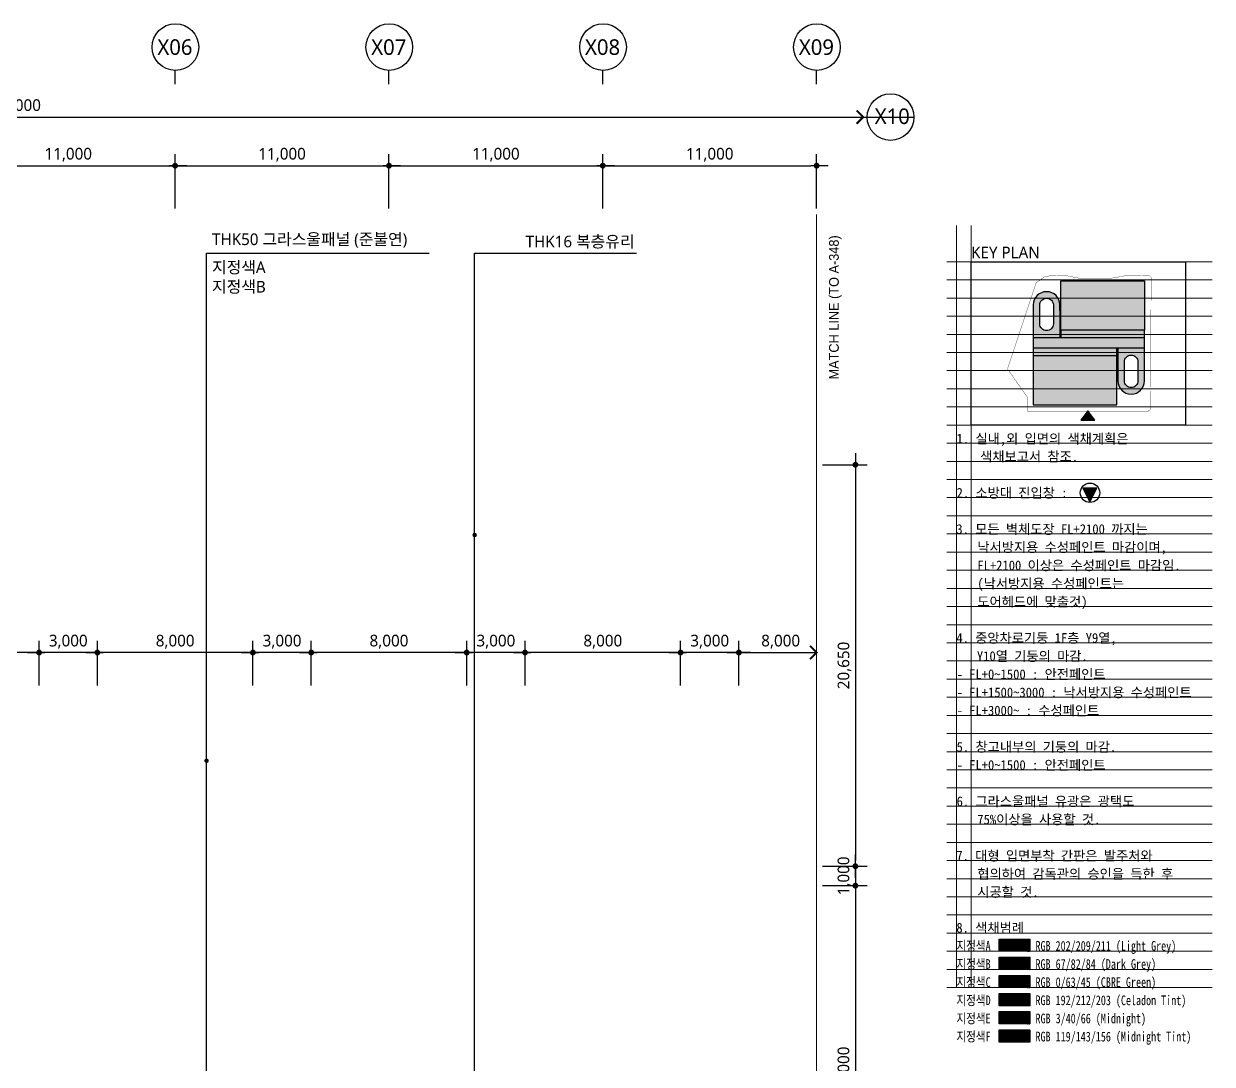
# Model space of a CAD drawing. Header units: millimetres. Extents: x 4937160 to 6265723, y 243853 to 348825.
# Drawn here: x 6036585 to 6097723, y 295308 to 348825 of the extents above; entities that cross this region are included whole.
import ezdxf
from ezdxf.enums import TextEntityAlignment as Align

# ---------------------------------------------------------------- set-up
doc = ezdxf.new("R2010")
doc.units = ezdxf.units.MM
doc.linetypes.add('DASHDOTX2', pattern=[2, 1, -0.5, 0, -0.5])
doc.linetypes.add('PHANTOM', pattern=[63.5, 31.75, -6.35, 6.35, -6.35, 6.35, -6.35])
doc.layers.get('0').update_dxf_attribs({"linetype": 'CONTINUOUS'})
for name, color, linetype in [('8', 8, 'CONTINUOUS'), ('AA-MARK', 1, 'CONTINUOUS'), ('AA-TEX-3', 3, 'CONTINUOUS'), ('DIM', 7, 'CONTINUOUS'), ('색상', 7, 'CONTINUOUS'), ('입면색상', 7, 'CONTINUOUS')]:
    doc.layers.add(name, color=color, linetype=linetype)
for name, color, linetype, lineweight in [('A-AXIS-BUBL', 7, 'CONTINUOUS', 25), ('A-BOND-LIN1', 4, 'DASHDOTX2', 25), ('A-MKXS-TEXT2', 7, 'CONTINUOUS', 25), ('A-XXXX-SYMB', 7, 'CONTINUOUS', 25), ('A-XXXX-TXT1', 3, 'CONTINUOUS', 25), ('A-XXXX-TXT2', 3, 'CONTINUOUS', 25)]:
    doc.layers.add(name, color=color, linetype=linetype, lineweight=lineweight)
doc.layers.add('A-XXXX-NPLT', color=144, linetype='CONTINUOUS', lineweight=15, plot=False)
doc.styles.add('HY울릉도L', font='')
doc.styles.add('돋움', font='')
doc.styles.add('돋움체', font='')
doc.styles.add('맑은고딕', font='malgun.ttf')
doc.styles.get('HY울릉도L').set_extended_font_data('HYwulM')
doc.styles.get('돋움').set_extended_font_data('Dotum')
doc.styles.get('돋움체').set_extended_font_data('DotumChe')
doc.dimstyles.new('CDIM', dxfattribs={"dimtxt": 3, "dimasz": 1.5, "dimexe": 2, "dimexo": 1, "dimgap": 1, "dimtad": 1, "dimdec": 0, "dimrnd": 0.5, "dimzin": 0, "dimdsep": 32, "dimlunit": 6, "dimtxsty": 'HY울릉도L', "dimblk1": '_CIDOT', "dimblk2": '_CIDOT', "dimsah": 1, "dimcen": 5.5, "dimclrd": 2, "dimclre": 2, "dimclrt": 7, "dimadec": 0, "dimazin": 0, "dimtfac": 1, "dimtdec": 0, "dimtix": 1, "dimtmove": 2, "dimatfit": 1, "dimldrblk": '_CIDOT', "dimfxl": 1, "dimtolj": 1, "dimtzin": 0, "dimlwd": -1, "dimarcsym": 0})

# ---------------------------------------------------------------- blocks, each defined once
blk = doc.blocks.new('_CIDOT')
at = {"color": 0, "linetype": 'ByBlock'}
blk.add_line((2, 0), (-1, 0), dxfattribs=at)
at = {"color": 0, "linetype": 'ByBlock', "const_width": 0.5}
blk.add_lwpolyline([(-0.25, 0, 1), (0.25, 0, 1)], format="xyb", close=True, dxfattribs=at)
blk = doc.blocks.new('*D1062')
at = {"layer": 'DIM', "lineweight": -2, "transparency": 16777216}
for p, q in [((6033373, 339325), (6033373, 342125)), ((6044373, 339325), (6044373, 342125))]:
    blk.add_line(p, q, dxfattribs=at)
at = {"layer": 'DIM', "transparency": 16777216}
blk.add_line((6033673, 341525), (6044073, 341525), dxfattribs=at)
at = {"layer": 'DIM', "transparency": 16777216, "xscale": 300, "yscale": 300, "zscale": 300, "rotation": 180}
blk.add_blockref('_CIDOT', (6033373, 341525), dxfattribs=at)
at = {"layer": 'DIM', "transparency": 16777216, "xscale": 300, "yscale": 300, "zscale": 300}
blk.add_blockref('_CIDOT', (6044373, 341525), dxfattribs=at)
at = {"layer": 'DIM', "color": 3, "transparency": 16777216, "insert": (6038873, 342087), "char_height": 600, "attachment_point": 5, "style": '맑은고딕'}
blk.add_mtext('\\A1;11,000', dxfattribs=at)
blk = doc.blocks.new('*D1063')
at = {"layer": 'DIM', "lineweight": -2, "transparency": 16777216}
for p, q in [((6044373, 339325), (6044373, 342125)), ((6055373, 339325), (6055373, 342125))]:
    blk.add_line(p, q, dxfattribs=at)
at = {"layer": 'DIM', "transparency": 16777216}
blk.add_line((6044673, 341525), (6055073, 341525), dxfattribs=at)
at = {"layer": 'DIM', "transparency": 16777216, "xscale": 300, "yscale": 300, "zscale": 300, "rotation": 180}
blk.add_blockref('_CIDOT', (6044373, 341525), dxfattribs=at)
at = {"layer": 'DIM', "transparency": 16777216, "xscale": 300, "yscale": 300, "zscale": 300}
blk.add_blockref('_CIDOT', (6055373, 341525), dxfattribs=at)
at = {"layer": 'DIM', "color": 3, "transparency": 16777216, "insert": (6049873, 342087), "char_height": 600, "attachment_point": 5, "style": '맑은고딕'}
blk.add_mtext('\\A1;11,000', dxfattribs=at)
blk = doc.blocks.new('*D1064')
at = {"layer": 'DIM', "lineweight": -2, "transparency": 16777216}
for p, q in [((6055373, 339325), (6055373, 342125)), ((6066373, 339325), (6066373, 342125))]:
    blk.add_line(p, q, dxfattribs=at)
at = {"layer": 'DIM', "transparency": 16777216}
blk.add_line((6055673, 341525), (6066073, 341525), dxfattribs=at)
at = {"layer": 'DIM', "transparency": 16777216, "xscale": 300, "yscale": 300, "zscale": 300, "rotation": 180}
blk.add_blockref('_CIDOT', (6055373, 341525), dxfattribs=at)
at = {"layer": 'DIM', "transparency": 16777216, "xscale": 300, "yscale": 300, "zscale": 300}
blk.add_blockref('_CIDOT', (6066373, 341525), dxfattribs=at)
at = {"layer": 'DIM', "color": 3, "transparency": 16777216, "insert": (6060873, 342087), "char_height": 600, "attachment_point": 5, "style": '맑은고딕'}
blk.add_mtext('\\A1;11,000', dxfattribs=at)
blk = doc.blocks.new('*D1065')
at = {"layer": 'DIM', "lineweight": -2, "transparency": 16777216}
for p, q in [((6066373, 339325), (6066373, 342125)), ((6077373, 339325), (6077373, 342125))]:
    blk.add_line(p, q, dxfattribs=at)
at = {"layer": 'DIM', "transparency": 16777216}
blk.add_line((6066673, 341525), (6077073, 341525), dxfattribs=at)
at = {"layer": 'DIM', "transparency": 16777216, "xscale": 300, "yscale": 300, "zscale": 300, "rotation": 180}
blk.add_blockref('_CIDOT', (6066373, 341525), dxfattribs=at)
at = {"layer": 'DIM', "transparency": 16777216, "xscale": 300, "yscale": 300, "zscale": 300}
blk.add_blockref('_CIDOT', (6077373, 341525), dxfattribs=at)
at = {"layer": 'DIM', "color": 3, "transparency": 16777216, "insert": (6071873, 342087), "char_height": 600, "attachment_point": 5, "style": '맑은고딕'}
blk.add_mtext('\\A1;11,000', dxfattribs=at)
blk = doc.blocks.new('*D1050')
at = {"layer": 'DIM', "lineweight": -2, "transparency": 16777216}
blk.add_line((5989373, 339325), (5989373, 344625), dxfattribs=at)
at = {"layer": 'DIM', "transparency": 16777216}
blk.add_line((5989673, 344025), (6082373, 344025), dxfattribs=at)
at = {"layer": 'DIM', "transparency": 16777216, "xscale": 300, "yscale": 300, "zscale": 300, "rotation": 180}
blk.add_blockref('_CIDOT', (5989373, 344025), dxfattribs=at)
at = {"layer": 'DIM', "color": 3, "transparency": 16777216, "insert": (6036023, 344587), "char_height": 600, "attachment_point": 5, "style": '맑은고딕'}
blk.add_mtext('\\A1;132,000', dxfattribs=at)
blk = doc.blocks.new('_None')
blk = doc.blocks.new('*D1400')
at = {"layer": 'DIM', "lineweight": -2, "transparency": 16777216}
for p, q in [((6062373, 314793), (6062373, 317084)), ((6070373, 314793), (6070373, 317084))]:
    blk.add_line(p, q, dxfattribs=at)
at = {"layer": 'DIM', "transparency": 16777216}
blk.add_line((6070073, 316484), (6062673, 316484), dxfattribs=at)
at = {"layer": 'DIM', "transparency": 16777216, "xscale": 300, "yscale": 300, "zscale": 300, "rotation": 180}
blk.add_blockref('_CIDOT', (6062373, 316484), dxfattribs=at)
at = {"layer": 'DIM', "transparency": 16777216, "xscale": 300, "yscale": 300, "zscale": 300}
blk.add_blockref('_CIDOT', (6070373, 316484), dxfattribs=at)
at = {"layer": 'DIM', "color": 3, "transparency": 16777216, "insert": (6066373, 317044), "char_height": 600, "attachment_point": 5, "style": '맑은고딕'}
blk.add_mtext('\\A1;8,000', dxfattribs=at)
blk = doc.blocks.new('*D1401')
at = {"layer": 'DIM', "lineweight": -2, "transparency": 16777216}
for p, q in [((6059373, 314793), (6059373, 317084)), ((6062373, 314793), (6062373, 317084))]:
    blk.add_line(p, q, dxfattribs=at)
at = {"layer": 'DIM', "transparency": 16777216}
blk.add_line((6062073, 316484), (6059673, 316484), dxfattribs=at)
at = {"layer": 'DIM', "transparency": 16777216, "xscale": 300, "yscale": 300, "zscale": 300, "rotation": 180}
blk.add_blockref('_CIDOT', (6059373, 316484), dxfattribs=at)
at = {"layer": 'DIM', "transparency": 16777216, "xscale": 300, "yscale": 300, "zscale": 300}
blk.add_blockref('_CIDOT', (6062373, 316484), dxfattribs=at)
at = {"layer": 'DIM', "color": 3, "transparency": 16777216, "insert": (6060873, 317044), "char_height": 600, "attachment_point": 5, "style": '맑은고딕'}
blk.add_mtext('\\A1;3,000', dxfattribs=at)
blk = doc.blocks.new('*D1402')
at = {"layer": 'DIM', "lineweight": -2, "transparency": 16777216}
for p, q in [((6070373, 314793), (6070373, 317084)), ((6073373, 314793), (6073373, 317084))]:
    blk.add_line(p, q, dxfattribs=at)
at = {"layer": 'DIM', "transparency": 16777216}
blk.add_line((6073073, 316484), (6070673, 316484), dxfattribs=at)
at = {"layer": 'DIM', "transparency": 16777216, "xscale": 300, "yscale": 300, "zscale": 300, "rotation": 180}
blk.add_blockref('_CIDOT', (6070373, 316484), dxfattribs=at)
at = {"layer": 'DIM', "transparency": 16777216, "xscale": 300, "yscale": 300, "zscale": 300}
blk.add_blockref('_CIDOT', (6073373, 316484), dxfattribs=at)
at = {"layer": 'DIM', "color": 3, "transparency": 16777216, "insert": (6071873, 317044), "char_height": 600, "attachment_point": 5, "style": '맑은고딕'}
blk.add_mtext('\\A1;3,000', dxfattribs=at)
blk = doc.blocks.new('*D1403')
at = {"layer": 'DIM', "lineweight": -2, "transparency": 16777216}
for p, q in [((6029373, 314793), (6029373, 317084)), ((6037373, 314793), (6037373, 317084))]:
    blk.add_line(p, q, dxfattribs=at)
at = {"layer": 'DIM', "transparency": 16777216}
blk.add_line((6037073, 316484), (6029673, 316484), dxfattribs=at)
at = {"layer": 'DIM', "transparency": 16777216, "xscale": 300, "yscale": 300, "zscale": 300, "rotation": 180}
blk.add_blockref('_CIDOT', (6029373, 316484), dxfattribs=at)
at = {"layer": 'DIM', "transparency": 16777216, "xscale": 300, "yscale": 300, "zscale": 300}
blk.add_blockref('_CIDOT', (6037373, 316484), dxfattribs=at)
at = {"layer": 'DIM', "color": 3, "transparency": 16777216, "insert": (6033373, 317044), "char_height": 600, "attachment_point": 5, "style": '맑은고딕'}
blk.add_mtext('\\A1;8,000', dxfattribs=at)
blk = doc.blocks.new('*D1405')
at = {"layer": 'DIM', "lineweight": -2, "transparency": 16777216}
for p, q in [((6037373, 314793), (6037373, 317084)), ((6040373, 314793), (6040373, 317084))]:
    blk.add_line(p, q, dxfattribs=at)
at = {"layer": 'DIM', "transparency": 16777216}
blk.add_line((6040073, 316484), (6037673, 316484), dxfattribs=at)
at = {"layer": 'DIM', "transparency": 16777216, "xscale": 300, "yscale": 300, "zscale": 300, "rotation": 180}
blk.add_blockref('_CIDOT', (6037373, 316484), dxfattribs=at)
at = {"layer": 'DIM', "transparency": 16777216, "xscale": 300, "yscale": 300, "zscale": 300}
blk.add_blockref('_CIDOT', (6040373, 316484), dxfattribs=at)
at = {"layer": 'DIM', "color": 3, "transparency": 16777216, "insert": (6038873, 317044), "char_height": 600, "attachment_point": 5, "style": '맑은고딕'}
blk.add_mtext('\\A1;3,000', dxfattribs=at)
blk = doc.blocks.new('*D1406')
at = {"layer": 'DIM', "lineweight": -2, "transparency": 16777216}
for p, q in [((6048373, 314793), (6048373, 317084)), ((6051373, 314793), (6051373, 317084))]:
    blk.add_line(p, q, dxfattribs=at)
at = {"layer": 'DIM', "transparency": 16777216}
blk.add_line((6051073, 316484), (6048673, 316484), dxfattribs=at)
at = {"layer": 'DIM', "transparency": 16777216, "xscale": 300, "yscale": 300, "zscale": 300, "rotation": 180}
blk.add_blockref('_CIDOT', (6048373, 316484), dxfattribs=at)
at = {"layer": 'DIM', "transparency": 16777216, "xscale": 300, "yscale": 300, "zscale": 300}
blk.add_blockref('_CIDOT', (6051373, 316484), dxfattribs=at)
at = {"layer": 'DIM', "color": 3, "transparency": 16777216, "insert": (6049873, 317044), "char_height": 600, "attachment_point": 5, "style": '맑은고딕'}
blk.add_mtext('\\A1;3,000', dxfattribs=at)
blk = doc.blocks.new('*D1407')
at = {"layer": 'DIM', "lineweight": -2, "transparency": 16777216}
for p, q in [((6040373, 314793), (6040373, 317084)), ((6048373, 314793), (6048373, 317084))]:
    blk.add_line(p, q, dxfattribs=at)
at = {"layer": 'DIM', "transparency": 16777216}
blk.add_line((6048073, 316484), (6040673, 316484), dxfattribs=at)
at = {"layer": 'DIM', "transparency": 16777216, "xscale": 300, "yscale": 300, "zscale": 300, "rotation": 180}
blk.add_blockref('_CIDOT', (6040373, 316484), dxfattribs=at)
at = {"layer": 'DIM', "transparency": 16777216, "xscale": 300, "yscale": 300, "zscale": 300}
blk.add_blockref('_CIDOT', (6048373, 316484), dxfattribs=at)
at = {"layer": 'DIM', "color": 3, "transparency": 16777216, "insert": (6044373, 317044), "char_height": 600, "attachment_point": 5, "style": '맑은고딕'}
blk.add_mtext('\\A1;8,000', dxfattribs=at)
blk = doc.blocks.new('*D1408')
at = {"layer": 'DIM', "lineweight": -2, "transparency": 16777216}
for p, q in [((6051373, 314793), (6051373, 317084)), ((6059373, 314793), (6059373, 317084))]:
    blk.add_line(p, q, dxfattribs=at)
at = {"layer": 'DIM', "transparency": 16777216}
blk.add_line((6059073, 316484), (6051673, 316484), dxfattribs=at)
at = {"layer": 'DIM', "transparency": 16777216, "xscale": 300, "yscale": 300, "zscale": 300, "rotation": 180}
blk.add_blockref('_CIDOT', (6051373, 316484), dxfattribs=at)
at = {"layer": 'DIM', "transparency": 16777216, "xscale": 300, "yscale": 300, "zscale": 300}
blk.add_blockref('_CIDOT', (6059373, 316484), dxfattribs=at)
at = {"layer": 'DIM', "color": 3, "transparency": 16777216, "insert": (6055373, 317044), "char_height": 600, "attachment_point": 5, "style": '맑은고딕'}
blk.add_mtext('\\A1;8,000', dxfattribs=at)
blk = doc.blocks.new('*D1459')
at = {"layer": 'DIM', "lineweight": -2, "transparency": 16777216}
blk.add_line((6073373, 314793), (6073373, 317084), dxfattribs=at)
at = {"layer": 'DIM', "transparency": 16777216}
blk.add_line((6073673, 316484), (6077373, 316484), dxfattribs=at)
at = {"layer": 'DIM', "transparency": 16777216, "xscale": 300, "yscale": 300, "zscale": 300, "rotation": 180}
blk.add_blockref('_CIDOT', (6073373, 316484), dxfattribs=at)
at = {"layer": 'DIM', "color": 3, "transparency": 16777216, "insert": (6075523, 317044), "char_height": 600, "attachment_point": 5, "style": '맑은고딕'}
blk.add_mtext('\\A1;8,000', dxfattribs=at)
blk = doc.blocks.new('*D1475')
at = {"layer": 'DIM', "lineweight": -2, "transparency": 16777216}
for p, q in [((6077673, 326143), (6079968, 326143)), ((6077677, 305493), (6079968, 305493))]:
    blk.add_line(p, q, dxfattribs=at)
at = {"layer": 'DIM', "transparency": 16777216}
blk.add_line((6079368, 325843), (6079368, 305793), dxfattribs=at)
at = {"layer": 'DIM', "transparency": 16777216, "xscale": 300, "yscale": 300, "zscale": 300}
for p, rotation in [((6079368, 326143), 90), ((6079368, 305493), 270)]:
    blk.add_blockref('_CIDOT', p, dxfattribs=dict(at, rotation=rotation))
at = {"layer": 'DIM', "color": 3, "transparency": 16777216, "insert": (6078807, 315818), "char_height": 600, "attachment_point": 5, "rotation": 90, "style": '맑은고딕'}
blk.add_mtext('\\A1;20,650', dxfattribs=at)
blk = doc.blocks.new('*D1476')
at = {"layer": 'DIM', "transparency": 16777216}
for p, q in [((6079368, 305793), (6079368, 306093)), ((6079368, 305493), (6079368, 304493)), ((6079368, 304193), (6079368, 303893))]:
    blk.add_line(p, q, dxfattribs=at)
at = {"layer": 'DIM', "lineweight": -2, "transparency": 16777216}
for p, q in [((6077677, 305493), (6079968, 305493)), ((6077677, 304493), (6079968, 304493))]:
    blk.add_line(p, q, dxfattribs=at)
at = {"layer": 'DIM', "transparency": 16777216, "xscale": 300, "yscale": 300, "zscale": 300}
for p, rotation in [((6079368, 305493), 270), ((6079368, 304493), 90)]:
    blk.add_blockref('_CIDOT', p, dxfattribs=dict(at, rotation=rotation))
at = {"layer": 'DIM', "color": 3, "transparency": 16777216, "insert": (6078806, 304993), "char_height": 600, "attachment_point": 5, "rotation": 90, "style": '맑은고딕'}
blk.add_mtext('\\A1;1,000', dxfattribs=at)
blk = doc.blocks.new('*D1477')
at = {"layer": 'DIM', "lineweight": -2, "transparency": 16777216}
for p, q in [((6077677, 304493), (6079968, 304493)), ((6077677, 285493), (6079968, 285493))]:
    blk.add_line(p, q, dxfattribs=at)
at = {"layer": 'DIM', "transparency": 16777216}
blk.add_line((6079368, 304193), (6079368, 285793), dxfattribs=at)
at = {"layer": 'DIM', "transparency": 16777216, "xscale": 300, "yscale": 300, "zscale": 300}
for p, rotation in [((6079368, 304493), 90), ((6079368, 285493), 270)]:
    blk.add_blockref('_CIDOT', p, dxfattribs=dict(at, rotation=rotation))
at = {"layer": 'DIM', "color": 3, "transparency": 16777216, "insert": (6078806, 294993), "char_height": 600, "attachment_point": 5, "rotation": 90, "style": '맑은고딕'}
blk.add_mtext('\\A1;19,000', dxfattribs=at)
blk = doc.blocks.new('NOTE')
at = {"layer": 'A-XXXX-NPLT'}
for p, q in [((1010659.8, 179732.7), (1010659.8, 175812.7)), ((1010734.1, 175812.7), (1010734.1, 179732.7)), ((1010609.8, 179546.1), (1011974.8, 179546.1)), ((1010609.8, 179452.7), (1011974.8, 179452.7)), ((1010609.8, 179359.4), (1011974.8, 179359.4)), ((1010609.8, 179266.1), (1011974.8, 179266.1)), ((1010609.8, 179172.7), (1011974.8, 179172.7)), ((1010609.8, 179079.4), (1011974.8, 179079.4)), ((1010609.8, 178986.1), (1011974.8, 178986.1)), ((1010609.8, 178892.7), (1011974.8, 178892.7)), ((1010609.8, 178799.4), (1011974.8, 178799.4)), ((1010609.8, 178706.1), (1011974.8, 178706.1)), ((1010609.8, 178612.7), (1011974.8, 178612.7)), ((1010609.8, 178519.4), (1011974.8, 178519.4)), ((1010609.8, 178426.1), (1011974.8, 178426.1)), ((1010609.8, 178332.7), (1011974.8, 178332.7)), ((1010609.8, 178239.4), (1011974.8, 178239.4)), ((1010609.8, 178146.1), (1011974.8, 178146.1)), ((1010609.8, 178052.7), (1011974.8, 178052.7)), ((1010609.8, 177959.4), (1011974.8, 177959.4)), ((1010609.8, 177866.1), (1011974.8, 177866.1)), ((1010609.8, 177772.7), (1011974.8, 177772.7)), ((1010609.8, 177679.4), (1011974.8, 177679.4)), ((1010609.8, 177586.1), (1011974.8, 177586.1)), ((1010609.8, 177492.7), (1011974.8, 177492.7)), ((1010609.8, 177399.4), (1011974.8, 177399.4)), ((1010609.8, 177306.1), (1011974.8, 177306.1)), ((1010609.8, 177212.7), (1011974.8, 177212.7)), ((1010609.8, 177119.4), (1011974.8, 177119.4)), ((1010609.8, 177026.1), (1011974.8, 177026.1)), ((1010609.8, 176932.7), (1011974.8, 176932.7)), ((1010609.8, 176839.4), (1011974.8, 176839.4)), ((1010609.8, 176746.1), (1011974.8, 176746.1)), ((1010609.8, 176652.7), (1011974.8, 176652.7)), ((1010609.8, 176559.4), (1011974.8, 176559.4)), ((1010609.8, 176466.1), (1011974.8, 176466.1)), ((1010609.8, 176372.7), (1011974.8, 176372.7)), ((1010609.8, 176279.4), (1011974.8, 176279.4)), ((1010609.8, 176186.1), (1011974.8, 176186.1)), ((1010609.8, 176092.7), (1011974.8, 176092.7)), ((1010609.8, 175999.4), (1011974.8, 175999.4)), ((1010609.8, 175906.1), (1011974.8, 175906.1)), ((1010609.8, 175812.7), (1011974.8, 175812.7))]:
    blk.add_line(p, q, dxfattribs=at)
blk = doc.blocks.new('입면확대 범례')
at = {"layer": '8'}
blk.add_hatch(color=1, dxfattribs=at).paths.add_polyline_path([(7721, 25690), (7001, 25690), (7361, 24970)])
at = {"layer": '입면색상', "true_color": 0xcad1d3}
h = blk.add_hatch(dxfattribs=at)
h.set_pattern_fill('벽돌단면', color=254, scale=10.5)
h.set_pattern_definition([(45, (259.359, -94867.733), (-7.4246212, 7.4246212), [])])
h.paths.add_polyline_path([(2687, 2497), (4262, 2497), (4262, 1867), (2687, 1867)])
at = {"layer": '입면색상', "true_color": 0x435254}
h = blk.add_hatch(dxfattribs=at)
h.set_pattern_fill('벽돌단면', color=251, scale=15)
h.set_pattern_definition([(45, (259.359, -95801.067), (-7.4246212, 7.4246212), [])])
h.paths.add_polyline_path([(2687, 1563), (4262, 1563), (4262, 933), (2687, 933)])
at = {"layer": '입면색상', "true_color": 0x003f2d}
h = blk.add_hatch(dxfattribs=at)
h.set_pattern_fill('벽돌단면', color=118, scale=15)
h.set_pattern_definition([(45, (259.359, -96734.4), (-7.4246212, 7.4246212), [])])
h.paths.add_polyline_path([(2687, 630), (4262, 630), (4262, 0), (2687, 0)])
at = {"layer": '입면색상', "true_color": 0xc0d4cb}
h = blk.add_hatch(dxfattribs=at)
h.set_pattern_fill('벽돌단면', color=9, scale=15)
h.set_pattern_definition([(45, (259.359, -97667.733), (-7.4246212, 7.4246212), [])])
h.paths.add_polyline_path([(2687, -303), (4262, -303), (4262, -933), (2687, -933)])
at = {"layer": '입면색상', "true_color": 0x032842}
h = blk.add_hatch(dxfattribs=at)
h.set_pattern_fill('벽돌단면', color=158, scale=15)
h.set_pattern_definition([(45, (259.359, -98601.067), (-7.4246212, 7.4246212), [])])
h.paths.add_polyline_path([(2687, -1237), (4262, -1237), (4262, -1867), (2687, -1867)])
at = {"layer": '입면색상', "true_color": 0x778f9c}
h = blk.add_hatch(dxfattribs=at)
h.set_pattern_fill('벽돌단면', color=252, scale=15)
h.set_pattern_definition([(45, (259.359, -99534.4), (-7.4246212, 7.4246212), [])])
h.paths.add_polyline_path([(2687, -2170), (4262, -2170), (4262, -2800), (2687, -2800)])
at = {"layer": '8', "color": 1}
blk.add_lwpolyline([(7721, 25690), (7001, 25690), (7361, 24970)], close=True, dxfattribs=at)
blk.add_circle((7361, 25450), 500, dxfattribs=at)
at = {"layer": 'DIM'}
for points in [[(2687, 2497), (4262, 2497), (4262, 1867), (2687, 1867)], [(2687, 1563), (4262, 1563), (4262, 933), (2687, 933)], [(2687, 630), (4262, 630), (4262, 0), (2687, 0)], [(2687, -303), (4262, -303), (4262, -933), (2687, -933)], [(2687, -1237), (4262, -1237), (4262, -1867), (2687, -1867)], [(2687, -2170), (4262, -2170), (4262, -2800), (2687, -2800)]]:
    blk.add_lwpolyline(points, close=True, dxfattribs=at)
at = {"layer": '입면색상'}
for points in [[(2687, 2497), (4262, 2497), (4262, 1867), (2687, 1867)], [(2687, 1563), (4262, 1563), (4262, 933), (2687, 933)], [(2687, 630), (4262, 630), (4262, 0), (2687, 0)], [(2687, -303), (4262, -303), (4262, -933), (2687, -933)], [(2687, -1237), (4262, -1237), (4262, -1867), (2687, -1867)], [(2687, -2170), (4262, -2170), (4262, -2800), (2687, -2800)]]:
    blk.add_lwpolyline(points, close=True, dxfattribs=at)
at = {"layer": 'A-XXXX-TXT1', "xscale": 10, "yscale": 10, "zscale": 10}
blk.add_blockref('NOTE', (-10106098, -1758127), dxfattribs=at)
at = {"layer": 'A-XXXX-TXT2', "style": '돋움체'}
for s, p in [('1. 실내,외 입면의 색채계획은', (500, 28236)), ('색채보고서 참조.', (1710, 27317)), ('2. 소방대 진입창 : ', (500, 25450)), ('3. 모든 벽체도장 FL+2100 까지는 ', (487, 23583)), (' 낙서방지용 수성페인트 마감이며,', (1243, 22650)), (' FL+2100 이상은 수성페인트 마감임.', (1243, 21717)), (' (낙서방지용 수성페인트는 ', (1243, 20783)), (' 도어헤드에 맞출것)', (1243, 19850)), ('4. 중앙차로기둥 1F층 Y9열,', (487, 17983)), ('Y10열 기둥의 마감.', (1543, 17050)), ('- FL+0~1500 : 안전페인트', (500, 16117)), ('- FL+1500~3000 : 낙서방지용 수성페인트', (500, 15183)), ('- FL+3000~ : 수성페인트', (500, 14250)), ('5. 창고내부의 기둥의 마감.', (500, 12383)), ('- FL+0~1500 : 안전페인트', (500, 11450)), ('6. 그라스울패널 유광은 광택도', (500, 9583)), (' 75%%%이상을 사용할 것.', (1243, 8650)), ('7. 대형 입면부착 간판은 발주처와 ', (487, 6783)), (' 협의하여 감독관의 승인을 득한 후', (1243, 5850)), (' 시공할 것.', (1243, 4917)), ('8. 색채범례', (487, 3079))]:
    blk.add_text(s, height=500, dxfattribs=at).set_placement(p, align=Align.MIDDLE_LEFT)
at = {"layer": 'A-XXXX-TXT2', "style": '돋움체', "width": 0.8}
for s, p in [('지정색A', (487, 2146)), ('RGB 202/209/211 (Light Grey)', (4559, 2146)), ('지정색B', (487, 1213)), ('RGB 67/82/84 (Dark Grey)', (4559, 1213)), ('지정색C', (487, 279)), ('RGB 0/63/45 (CBRE Green)', (4559, 279)), ('지정색D', (487, -654)), ('RGB 192/212/203 (Celadon Tint)', (4559, -654)), ('지정색E', (487, -1587)), ('RGB 3/40/66 (Midnight)', (4559, -1587)), ('지정색F', (487, -2521)), ('RGB 119/143/156 (Midnight Tint)', (4559, -2521))]:
    blk.add_text(s, height=500, dxfattribs=at).set_placement(p, align=Align.MIDDLE_LEFT)

msp = doc.modelspace()

# ---------------------------------------------------------------- hatches: boundary and pattern name
h = msp.add_hatch(color=253)
h.dxf.hatch_style = 1
h.paths.add_polyline_path([(6094237.8, 335598.2), (6089935.6, 335598.2), (6089935.6, 333073.5), (6094237.8, 333073.5)])
h.paths.add_polyline_path([(6092818.8, 331748.4), (6088516.6, 331748.4), (6088516.6, 329224), (6092818.8, 329224)])
h = msp.add_hatch(color=251)
h.dxf.hatch_style = 1
h.paths.add_polyline_path([(6090956.5, 328430.6), (6091676.5, 328430.6), (6091316.5, 328910.6)])
at = {"layer": '색상'}
h = msp.add_hatch(color=254, dxfattribs=at)
h.dxf.hatch_style = 1
h.paths.add_polyline_path([(6089887.1, 334360.1, 0.4142136), (6089201.9, 335045.4, 0.4142136), (6088516.6, 334360.1), (6088516.6, 334053.1), (6088516.6, 332685.8), (6089887.1, 332685.8)])
h.paths.add_polyline_path([(6089201.9, 333041.3, -0.4142136), (6088852.8, 333390.4), (6088852.8, 333697.5), (6088852.8, 334020.7), (6088852.8, 334360.1, -0.4142136), (6089201.9, 334709.2, -0.4142136), (6089551, 334360.1), (6089551, 334053.1), (6089551, 333729.8), (6089551, 333390.4, -0.4142136)], flags=16)
h.paths.add_polyline_path([(6094237.8, 333073.5), (6089935.6, 333073.5), (6089935.6, 332685.8), (6094237.8, 332685.8)])
h.paths.add_polyline_path([(6094237.8, 332685.8), (6088516.6, 332685.8), (6088516.6, 332136.3), (6094237.8, 332136.3)])
h.paths.add_polyline_path([(6092818.8, 332136.3), (6088516.6, 332136.3), (6088516.6, 331748.4), (6092818.8, 331748.4)])
h.paths.add_polyline_path([(6094237.8, 332136.3), (6092867.3, 332136.3), (6092867.3, 331124.6), (6092867.3, 330461.9, 0.4142136), (6093552.6, 329776.7, 0.4142136), (6094237.8, 330461.9), (6094237.8, 330801.3), (6094237.8, 331124.6)])
h.paths.add_polyline_path([(6093901.7, 331431.6), (6093901.7, 331124.6), (6093901.7, 330801.3), (6093901.7, 330461.9, -0.4142136), (6093552.6, 330112.9, -0.4142136), (6093203.5, 330461.9), (6093203.5, 330769), (6093203.5, 331092.3), (6093203.5, 331431.6, -0.4142136), (6093552.6, 331780.7, -0.4142136)], flags=16)

# ---------------------------------------------------------------- linework, layer by layer
for p, q in [((6088516.6, 334360.1), (6088516.6, 334053.1)), ((6088516.6, 334053.1), (6088516.6, 331748.4)), ((6089887.1, 334360.1), (6089887.1, 332685.8)), ((6089887.1, 334053.1), (6089887.1, 334360.1)), ((6088516.6, 332685.8), (6094237.8, 332685.8)), ((6089935.6, 333073.5), (6089935.6, 332685.8)), ((6094237.8, 331124.6), (6094237.8, 333073.5)), ((6094237.8, 332136.3), (6088516.6, 332136.3)), ((6092818.8, 331748.4), (6092818.8, 332136.3)), ((6092867.3, 332136.3), (6092867.3, 331124.6)), ((6092867.3, 331124.6), (6092867.3, 330461.9)), ((6094237.8, 330801.3), (6094237.8, 331124.6)), ((6094237.8, 330461.9), (6094237.8, 330801.3))]:
    msp.add_line(p, q)
at = {"const_width": 100}
for points in [[(6079428.6, 344366.5), (6079770.1, 344024.9), (6079428.6, 343683.4)], [(6077031.9, 316825.2), (6077373.5, 316483.6), (6077031.9, 316142.1)]]:
    msp.add_lwpolyline(points, dxfattribs=at)
for points in [[(6089935.6, 335598.2), (6094237.8, 335598.2), (6094237.8, 333073.5), (6089935.6, 333073.5)], [(6088516.6, 329224), (6092818.8, 329224), (6092818.8, 331748.4), (6088516.6, 331748.4)], [(6090956.5, 328430.6), (6091676.5, 328430.6), (6091316.5, 328910.6)]]:
    msp.add_lwpolyline(points, close=True)
for points in [[(6089551, 334360.1), (6089551, 334053.1), (6089551, 333729.8), (6089551, 333390.4, -0.4142136), (6089201.9, 333041.3, -0.4142136), (6088852.8, 333390.4), (6088852.8, 333697.5), (6088852.8, 334020.7), (6088852.8, 334360.1, -0.4142136), (6089201.9, 334709.2, -0.4142136), (6089551, 334360.1)], [(6093901.7, 331431.6), (6093901.7, 331124.6), (6093901.7, 330801.3), (6093901.7, 330461.9, -0.4142136), (6093552.6, 330112.9, -0.4142136), (6093203.5, 330461.9), (6093203.5, 330769), (6093203.5, 331092.3), (6093203.5, 331431.6, -0.4142136), (6093552.6, 331780.7, -0.4142136), (6093901.7, 331431.6)]]:
    msp.add_lwpolyline(points, format="xyb", close=True)
for centre, start, end in [((6089201.9, 334360.1), 90, 180), ((6089201.9, 334360.1), 0, 90), ((6093552.6, 330461.9), 180, 270), ((6093552.6, 330461.9), 270, 0)]:
    msp.add_arc(centre, 685.3, start, end)
at = {"layer": 'A-AXIS-BUBL', "ltscale": 0.2}
for p, q in [((6044373.5, 345724.9), (6044373.5, 346425)), ((6055373.5, 345724.9), (6055373.5, 346425)), ((6066373.5, 345724.9), (6066373.5, 346425)), ((6077373.5, 345724.9), (6077373.5, 346425))]:
    msp.add_line(p, q, dxfattribs=at)
for centre in [(6044385.2, 347624.9), (6055385.2, 347624.9), (6066385.2, 347624.9), (6077385.2, 347624.9)]:
    msp.add_circle(centre, 1200, dxfattribs=at)
at = {"layer": 'A-BOND-LIN1', "color": 1, "linetype": 'PHANTOM', "ltscale": 50, "const_width": 16.2}
msp.add_lwpolyline([(6087849, 333047.2), (6088667.6, 335501.5), (6089113.6, 335822.1), (6089331.5, 335854.6), (6089717.9, 335851.7), (6090029.7, 335853.3), (6090301.8, 335853.4), (6090751.5, 335762.3), (6090931.3, 335725.9), (6092445.8, 335723.2), (6092688.4, 335764.9), (6093023.7, 335823.7), (6093277.3, 335870.3), (6094460.9, 335892.2), (6094577.3, 335774.9), (6094577, 335741.8), (6094576.8, 335697.6), (6094576.1, 335578.5), (6094570.9, 333045.6), (6094551.5, 329010.2), (6094436, 328896.7), (6088219.2, 328896.7), (6088214.3, 329613.3), (6087188.2, 331075), (6087610.2, 332339.1), (6087788.3, 332872.6), (6087846.7, 333047.2)], close=True, dxfattribs=at)
at = {"layer": 'A-MKXS-TEXT2'}
for p, q in [((6045988, 263103.8), (6045988, 337024.9)), ((6045988, 337024.9), (6057441.1, 337024.9)), ((6059780.5, 278259.7), (6059780.5, 337024.9)), ((6059780.5, 337024.9), (6068101.6, 337024.9))]:
    msp.add_line(p, q, dxfattribs=at)
at = {"layer": 'A-MKXS-TEXT2', "const_width": 112.5}
for points in [[(6059780.5, 322472.7, 1), (6059780.5, 322585.2, 1)], [(6045988, 310859.9, 1), (6045988, 310972.4, 1)]]:
    msp.add_lwpolyline(points, format="xyb", close=True, dxfattribs=at)
at = {"layer": 'A-XXXX-SYMB'}
msp.add_circle((6081173.5, 344024.9), 1200, dxfattribs=at)
at = {"layer": 'AA-MARK', "const_width": 50}
msp.add_lwpolyline([(6077374.1, 248184.9), (6077374.1, 282742.4), (6076852.3, 282924.9), (6077894.6, 282924.9), (6077373.5, 283107.5), (6077373.5, 339024.9)], dxfattribs=at)
at = {"layer": 'DIM'}
msp.add_lwpolyline([(6085316.5, 336583.3), (6096350.8, 336583.3), (6096350.8, 328183.3), (6085316.5, 328183.3)], close=True, dxfattribs=at)

# ---------------------------------------------------------------- block references
msp.add_blockref('입면확대 범례', (6084073.5, 299249.9))

# ---------------------------------------------------------------- texts
at = {"ltscale": 100, "style": '맑은고딕'}
msp.add_text('KEY PLAN', height=600, dxfattribs=at).set_placement((6085316.5, 336583.3), align=Align.BOTTOM_LEFT)
at = {"layer": 'A-MKXS-TEXT2', "style": '맑은고딕'}
for s, p in [('THK50 그라스울패널 (준불연)', (6046268.4, 337741.9)), ('지정색A', (6046268.4, 336298.5)), ('지정색B', (6046268.4, 335298.5))]:
    msp.add_text(s, height=600, dxfattribs=at).set_placement(p, align=Align.MIDDLE_LEFT)
msp.add_text('THK16 복층유리', height=600, dxfattribs=at).set_placement((6068007.7, 337624.9), align=Align.MIDDLE_RIGHT)
at = {"layer": 'A-XXXX-TXT1', "style": '맑은고딕'}
msp.add_text('X10', height=800, dxfattribs=at).set_placement((6081264, 344069.1), align=Align.MIDDLE)
at = {"layer": 'A-XXXX-TXT2', "ltscale": 0.2, "style": '맑은고딕'}
for s, p in [('X06', (6044361.7, 347624.9)), ('X07', (6055361.7, 347624.9)), ('X08', (6066361.7, 347624.9)), ('X09', (6077361.7, 347624.9))]:
    msp.add_text(s, height=800, dxfattribs=at).set_placement(p, align=Align.MIDDLE_CENTER)
at = {"layer": 'AA-TEX-3', "style": '돋움'}
msp.add_text('MATCH LINE (TO A-348)', height=500, rotation=90, dxfattribs=at).set_placement((6078512.9, 334236.7), align=Align.CENTER)

# ---------------------------------------------------------------- dimensions: what is measured, and where the dimension line sits
at = {"layer": 'DIM'}
dim = msp.add_aligned_dim(p1=(5989373.5, 339024.9), p2=(6082373.5, 339024.9), distance=5000, text='132,000', dimstyle='CDIM', override={"dimscale": 200, "dimexe": 3, "dimexo": 1.5, "dimtxsty": '맑은고딕', "dimblk2": 'None', "dimse2": 1, "dimclrd": 256, "dimclre": 256, "dimclrt": 3}, dxfattribs=at)
dim.commit()
dim.dimension.update_dxf_attribs({"geometry": '*D1050', "text_midpoint": (6036023.5, 344586.9)})
for p1, p2, picture, middle in [((6033373.5, 339024.9), (6044373.5, 339024.9), '*D1062', (6038873.5, 342086.9)), ((6044373.5, 339024.9), (6055373.5, 339024.9), '*D1063', (6049873.5, 342086.9)), ((6055373.5, 339024.9), (6066373.5, 339024.9), '*D1064', (6060873.5, 342086.9)), ((6066373.5, 339024.9), (6077373.5, 339024.9), '*D1065', (6071873.5, 342086.9))]:
    dim = msp.add_aligned_dim(p1=p1, p2=p2, distance=2500, dimstyle='CDIM', override={"dimscale": 200, "dimexe": 3, "dimexo": 1.5, "dimtxsty": '맑은고딕', "dimclrd": 256, "dimclre": 256, "dimclrt": 3}, dxfattribs=at)
    dim.commit()
    dim.dimension.update_dxf_attribs({"geometry": picture, "text_midpoint": middle})
for base, p1, p2, angle, picture, middle in [((6079367.6, 305493.3), (6077373.4, 326143.3), (6077377.3, 305493.3), 270, '*D1475', (6078807.3, 315818.3)), ((6029373.5, 316483.6), (6037373.5, 314493.3), (6029373.5, 314493.3), 180, '*D1403', (6033373.5, 317043.9)), ((6037373.5, 316483.6), (6040373.5, 314493.3), (6037373.5, 314493.3), 180, '*D1405', (6038873.5, 317043.9)), ((6040373.5, 316483.6), (6048373.5, 314493.3), (6040373.5, 314493.3), 180, '*D1407', (6044373.5, 317043.9)), ((6048373.5, 316483.6), (6051373.5, 314493.3), (6048373.5, 314493.3), 180, '*D1406', (6049873.5, 317043.9)), ((6051373.5, 316483.6), (6059373.5, 314493.3), (6051373.5, 314493.3), 180, '*D1408', (6055373.5, 317043.9)), ((6059373.5, 316483.6), (6062373.5, 314493.3), (6059373.5, 314493.3), 180, '*D1401', (6060873.5, 317043.9)), ((6062373.5, 316483.6), (6070373.5, 314493.3), (6062373.5, 314493.3), 180, '*D1400', (6066373.5, 317043.9)), ((6070373.5, 316483.6), (6073373.5, 314493.3), (6070373.5, 314493.3), 180, '*D1402', (6071873.5, 317043.9)), ((6079367.6, 304493.3), (6077377.3, 305493.3), (6077377.3, 304493.3), 270, '*D1476', (6078805.6, 304993.3)), ((6079367.6, 285493.3), (6077377.3, 304493.3), (6077377.3, 285493.3), 270, '*D1477', (6078805.6, 294993.3))]:
    dim = msp.add_linear_dim(base=base, p1=p1, p2=p2, angle=angle, dimstyle='CDIM', override={"dimscale": 200, "dimexe": 3, "dimexo": 1.5, "dimtxsty": '맑은고딕', "dimclrd": 256, "dimclre": 256, "dimclrt": 3}, dxfattribs=at)
    dim.commit()
    dim.dimension.update_dxf_attribs({"geometry": picture, "text_midpoint": middle})
dim = msp.add_linear_dim(base=(6077373.5, 316483.6), p1=(6073373.5, 314493.3), p2=(6077373.5, 314493.3), text='8,000', dimstyle='CDIM', override={"dimscale": 200, "dimexe": 3, "dimexo": 1.5, "dimtxsty": '맑은고딕', "dimblk2": 'None', "dimse2": 1, "dimclrd": 256, "dimclre": 256, "dimclrt": 3}, dxfattribs=at)
dim.commit()
dim.dimension.update_dxf_attribs({"geometry": '*D1459', "text_midpoint": (6075523.5, 317043.9)})

doc.saveas('drawing.dxf')
